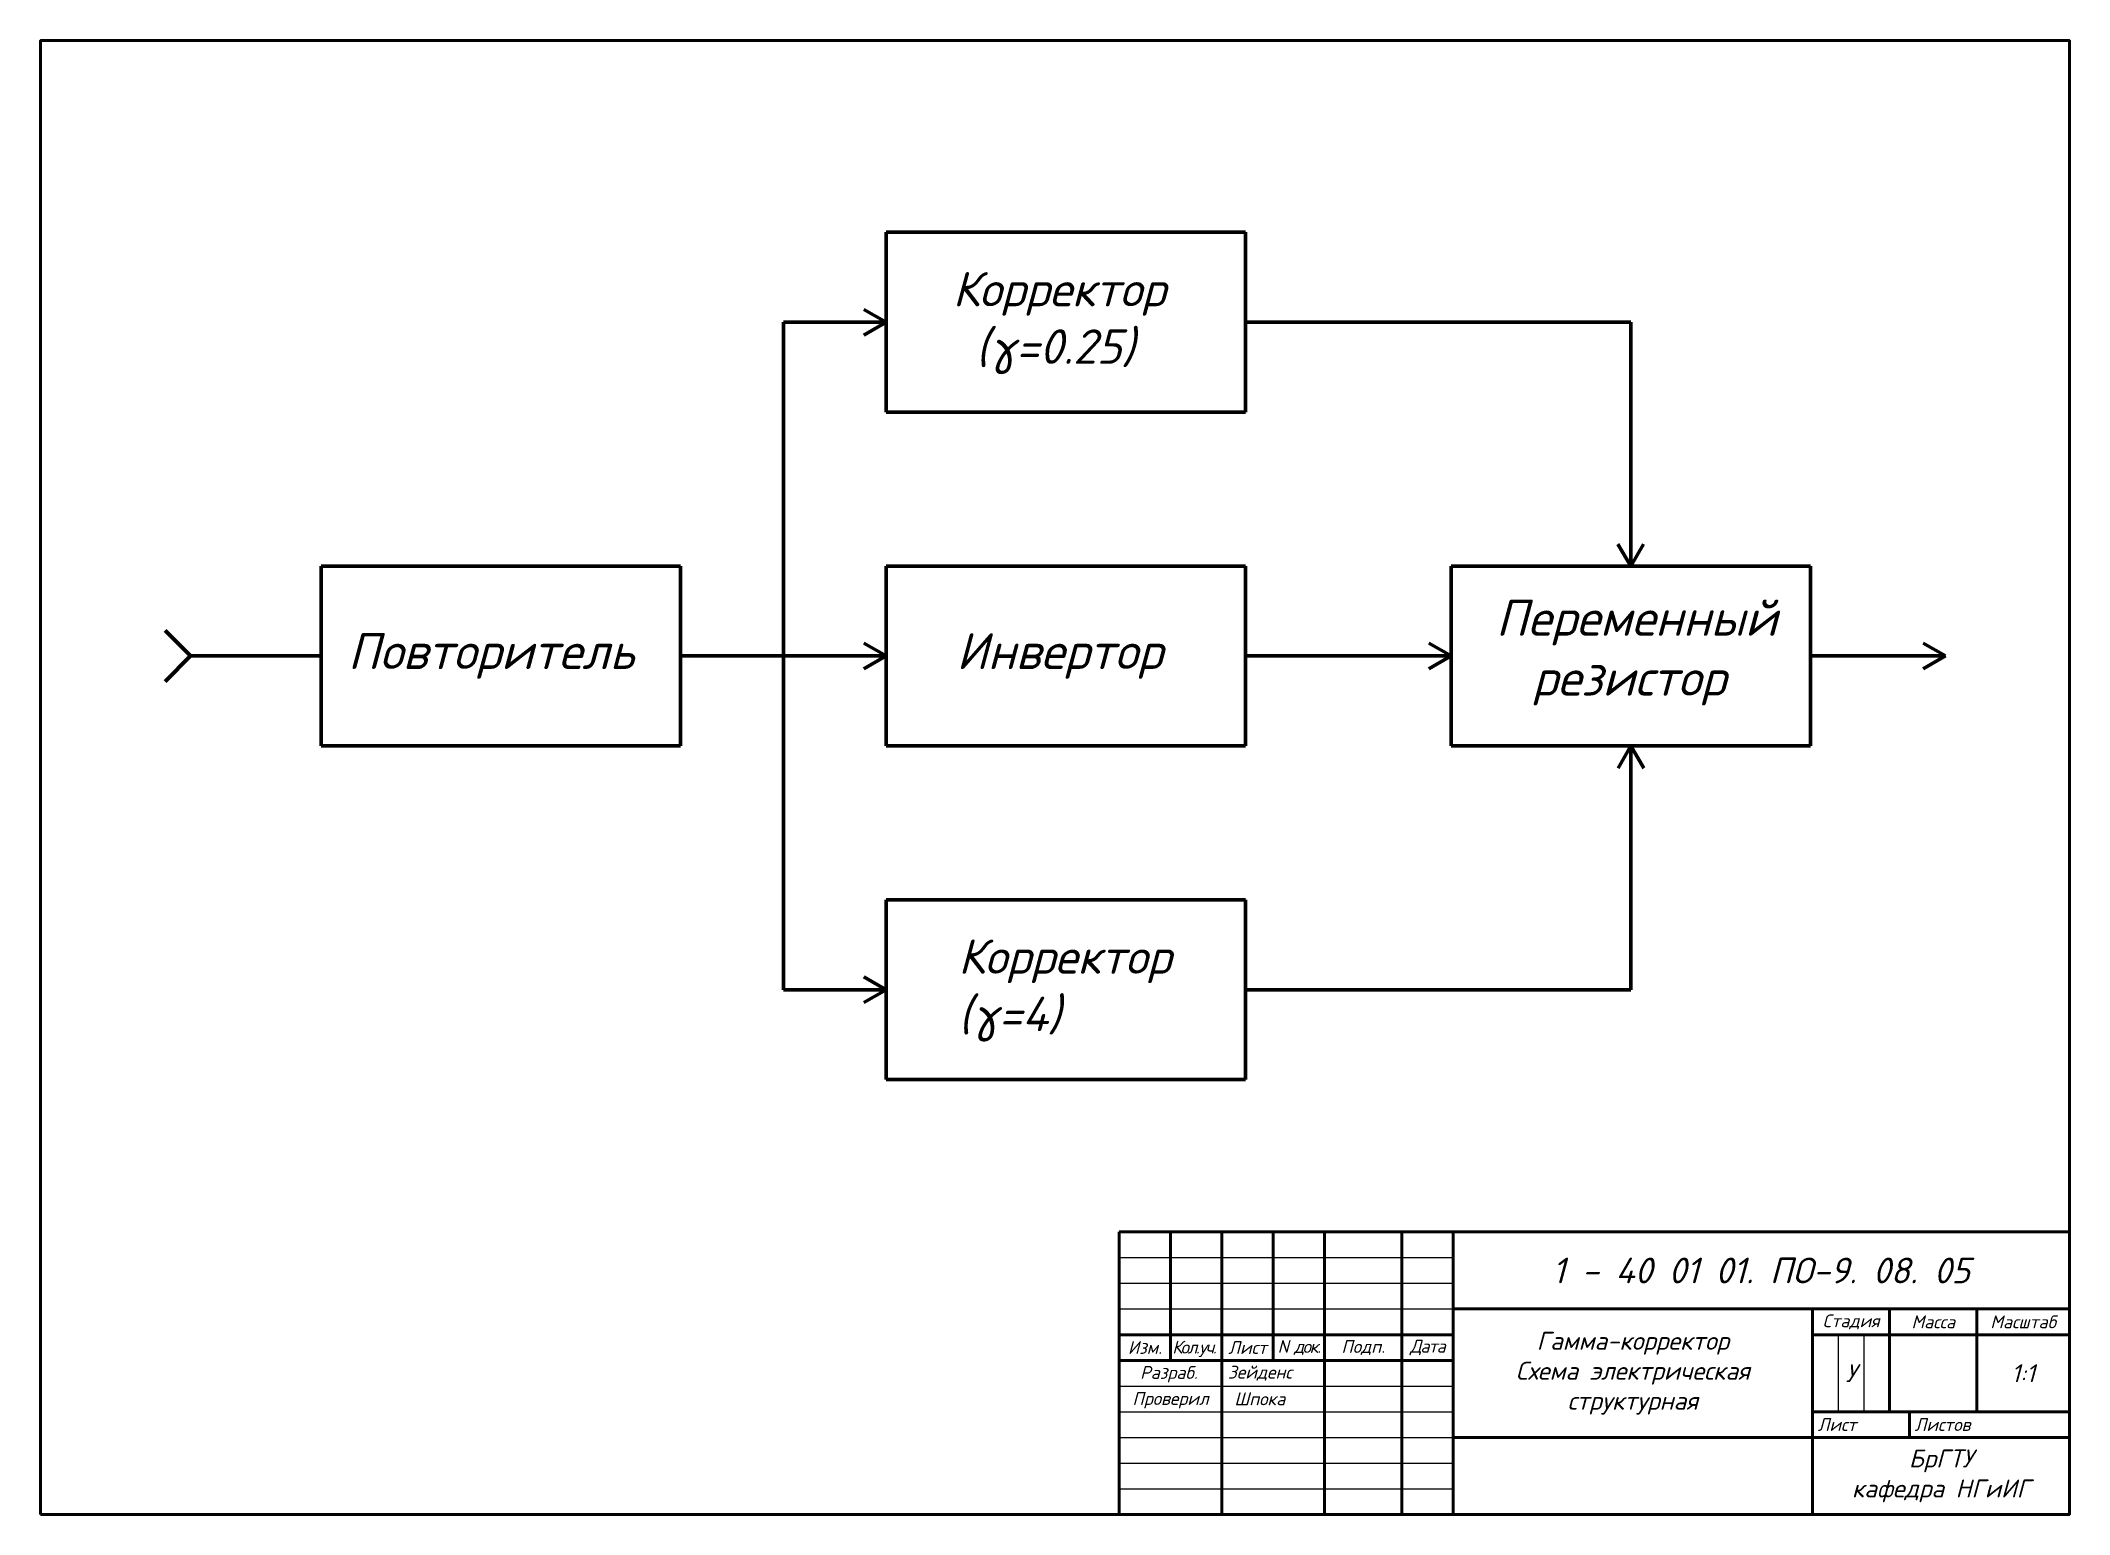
# Model space of a CAD drawing. Header units: millimetres. Extents: x -42603 to -42208, y 32006 to 32293.
import ezdxf

# ---------------------------------------------------------------- set-up
doc = ezdxf.new("R2010")
doc.units = ezdxf.units.MM
doc.header["$LTSCALE"] = 0.5
doc.styles.add('GOST-2.304_Type-B', font='isocpeui.ttf', dxfattribs={"height": 7})

msp = doc.modelspace()

# ---------------------------------------------------------------- linework, layer by layer
at = {"lineweight": 80}
for p, q in [((-42438.85, 32255.74), (-42438.85, 32220.74)), ((-42438.85, 32255.74), (-42368.85, 32255.74)), ((-42368.85, 32255.74), (-42368.85, 32220.74)), ((-42438.85, 32238.24), (-42443.18, 32240.74)), ((-42458.85, 32108.24), (-42458.85, 32238.24)), ((-42438.85, 32238.24), (-42458.85, 32238.24)), ((-42438.85, 32238.24), (-42443.18, 32235.74)), ((-42368.85, 32238.24), (-42293.85, 32238.24)), ((-42293.85, 32190.74), (-42293.85, 32238.24)), ((-42368.85, 32220.74), (-42438.85, 32220.74)), ((-42293.86, 32190.71), (-42296.36, 32195.04)), ((-42293.86, 32190.71), (-42291.36, 32195.04)), ((-42548.85, 32190.74), (-42548.85, 32155.74)), ((-42548.85, 32190.74), (-42478.85, 32190.74)), ((-42478.85, 32190.74), (-42478.85, 32155.74)), ((-42438.85, 32190.74), (-42438.85, 32155.74)), ((-42438.85, 32190.74), (-42368.85, 32190.74)), ((-42368.85, 32190.74), (-42368.85, 32155.74)), ((-42328.85, 32190.74), (-42328.85, 32155.74)), ((-42328.85, 32190.74), (-42258.85, 32190.74)), ((-42258.85, 32190.74), (-42258.85, 32155.74)), ((-42574.25, 32173.24), (-42579.2, 32178.19)), ((-42574.25, 32173.24), (-42579.2, 32168.29)), ((-42548.85, 32173.24), (-42574.25, 32173.24)), ((-42478.85, 32173.24), (-42438.85, 32173.24)), ((-42438.85, 32173.24), (-42443.18, 32175.74)), ((-42438.85, 32173.24), (-42443.18, 32170.74)), ((-42368.85, 32173.24), (-42328.85, 32173.24)), ((-42328.85, 32173.24), (-42333.18, 32175.74)), ((-42328.85, 32173.24), (-42333.18, 32170.74)), ((-42258.85, 32173.24), (-42232.59, 32173.24)), ((-42232.59, 32173.24), (-42236.92, 32175.74)), ((-42232.59, 32173.24), (-42236.92, 32170.74)), ((-42478.85, 32155.74), (-42548.85, 32155.74)), ((-42368.85, 32155.74), (-42438.85, 32155.74)), ((-42258.85, 32155.74), (-42328.85, 32155.74)), ((-42293.85, 32155.74), (-42296.35, 32151.41)), ((-42293.85, 32155.74), (-42293.85, 32108.24)), ((-42293.85, 32155.74), (-42291.35, 32151.41)), ((-42438.85, 32125.74), (-42438.85, 32090.74)), ((-42438.85, 32125.74), (-42368.85, 32125.74)), ((-42368.85, 32125.74), (-42368.85, 32090.74)), ((-42438.85, 32108.24), (-42443.18, 32110.74)), ((-42438.85, 32108.24), (-42458.85, 32108.24)), ((-42438.85, 32108.24), (-42443.18, 32105.74)), ((-42368.85, 32108.24), (-42293.85, 32108.24)), ((-42368.85, 32090.74), (-42438.85, 32090.74))]:
    msp.add_line(p, q, dxfattribs=at)
at = {"lineweight": 60}
for p in [(-42208.47, 32116.08), (-42393.47, 32061.08)]:
    msp.add_line(p, (-42208.47, 32061.08), dxfattribs=at)
at = {"linetype": 'Continuous', "lineweight": 60}
for p, q in [((-42393.47, 32061.08), (-42208.47, 32061.08)), ((-42393.47, 32061.08), (-42393.47, 32006.08)), ((-42383.47, 32061.08), (-42383.47, 32036.08)), ((-42373.47, 32061.08), (-42373.47, 32006.08)), ((-42363.47, 32061.08), (-42363.47, 32036.08)), ((-42353.47, 32061.08), (-42353.47, 32006.08)), ((-42338.47, 32061.08), (-42338.47, 32006.08)), ((-42328.47, 32061.08), (-42328.47, 32006.08)), ((-42208.47, 32061.08), (-42208.47, 32006.08)), ((-42328.47, 32046.08), (-42208.47, 32046.08)), ((-42258.47, 32046.08), (-42258.47, 32006.08)), ((-42243.47, 32046.08), (-42243.47, 32026.08)), ((-42226.47, 32046.08), (-42226.47, 32026.08)), ((-42393.47, 32041.08), (-42328.47, 32041.08)), ((-42258.47, 32041.08), (-42208.47, 32041.08)), ((-42393.47, 32036.08), (-42328.47, 32036.08)), ((-42258.47, 32026.08), (-42208.47, 32026.08)), ((-42239.6, 32026.08), (-42239.6, 32021.08)), ((-42328.47, 32021.08), (-42208.47, 32021.08)), ((-42393.47, 32006.08), (-42208.47, 32006.08))]:
    msp.add_line(p, q, dxfattribs=at)
at = {"linetype": 'Continuous'}
for p, q in [((-42393.47, 32056.08), (-42328.47, 32056.08)), ((-42393.47, 32051.08), (-42328.47, 32051.08)), ((-42393.47, 32046.08), (-42328.47, 32046.08)), ((-42253.47, 32041.08), (-42253.47, 32026.08)), ((-42248.47, 32041.08), (-42248.47, 32026.08)), ((-42393.47, 32031.08), (-42328.47, 32031.08)), ((-42393.47, 32026.08), (-42328.47, 32026.08)), ((-42393.47, 32021.08), (-42328.47, 32021.08)), ((-42393.47, 32016.08), (-42328.47, 32016.08)), ((-42393.47, 32011.08), (-42328.47, 32011.08))]:
    msp.add_line(p, q, dxfattribs=at)
at = {"lineweight": 60}
msp.add_lwpolyline([(-42603.47, 32006.08), (-42603.47, 32293.08), (-42208.47, 32293.08), (-42208.47, 32006.08), (-42603.47, 32006.08)], dxfattribs=at)

# ---------------------------------------------------------------- texts
at = {"style": 'GOST-2.304_Type-B'}
for s, p in [('Повторитель', (-42543.64, 32170.7)), ('Инвертор', (-42425.17, 32170.7))]:
    msp.add_text(s, height=7, dxfattribs=at).set_placement(p)
at = {"lineweight": 80, "insert": (-42425.89, 32248.03), "char_height": 7, "attachment_point": 1, "style": 'GOST-2.304_Type-B'}
msp.add_mtext_dynamic_manual_height_columns('\\pxql;{\\H0.95833x;Корректор\\P\\pqc;(γ=0.25)}', width=39.8599, gutter_width=35, heights=[0], dxfattribs=at)
at = {"char_height": 7, "attachment_point": 1, "style": 'GOST-2.304_Type-B'}
for s, width, gutter_width, insert in [('Переменный\\P\\pxqc;резистор', 51.8515, 25, (-42320.13, 32184.18)), ('\\pxql;{\\H0.95833x;Корректор\\P\\pq*;(γ=4)}', 39.8599, 35, (-42424.81, 32118.07))]:
    msp.add_mtext_dynamic_manual_height_columns(s, width=width, gutter_width=gutter_width, heights=[0], dxfattribs=dict(at, insert=insert))
at = {"linetype": 'Continuous', "style": 'GOST-2.304_Type-B'}
for s, insert, char_height, width, attachment_point in [('1 - 40 01 01. ПО-9. 08. 05', (-42268.47, 32053.58), 5, 117, 5), ('Стадия', (-42250.97, 32043.58), 2.5, 13, 5), ('Масса', (-42234.97, 32043.58), 2.5, 15, 5), ('Масштаб', (-42217.47, 32043.58), 2.5, 16, 5), ('Изм.', (-42388.47, 32038.58), 2.5, 8, 5), ('{\\T0.8;Кол.уч.}', (-42378.87, 32038.31), 2.5, 9, 5), ('Лист', (-42368.47, 32038.58), 2.5, 8, 5), ('{\\T0.8;N док.}', (-42358.47, 32038.58), 2.5, 9, 5), ('Подп.', (-42345.97, 32038.58), 2.5, 13, 5), ('{\\T0.9;Дата}', (-42333.47, 32038.58), 2.5, 8, 5), ('Гамма-корректор\\PСхема электрическая\\Pструктурная', (-42293.47, 32033.58), 3.5, 67, 5), ('Разраб.', (-42383.8, 32033.38), 2.5, 18, 5), ('Зейденс', (-42366.09, 32033.58), 2.5, 18, 5), ('У', (-42250.97, 32033.58), 3.5, 3, 5), ('1:1', (-42217.47, 32033.58), 3.5, 16, 5), ('Проверил', (-42383.47, 32028.31), 2.5, 18, 5), ('Шпока', (-42366.09, 32028.58), 2.5, 18, 5), ('Лист', (-42257.47, 32023.58), 2.5, 16.8636, 4), ('Листов', (-42238.6, 32023.58), 2.5, 29.1364, 4), ('БрГТУ \\Pкафедра НГиИГ', (-42233.47, 32013.58), 3.5, 48, 5)]:
    msp.add_mtext(s, dxfattribs=dict(at, insert=insert, char_height=char_height, width=width, attachment_point=attachment_point))

doc.saveas('drawing.dxf')
